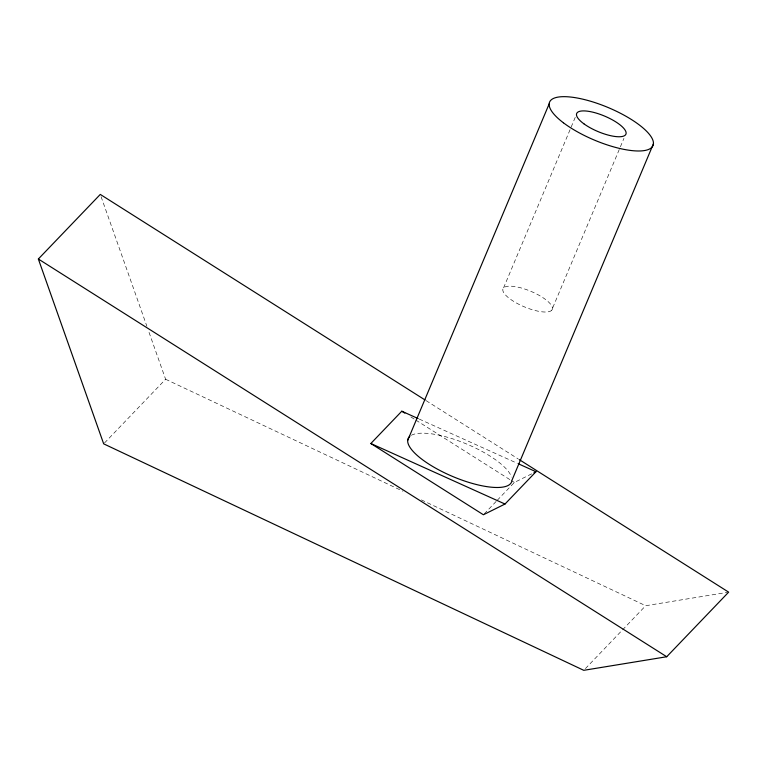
<?xml version="1.0" encoding="UTF-8"?>
<svg xmlns="http://www.w3.org/2000/svg" width="767" height="767" viewBox="0 0 767 767"><rect width="100%" height="100%" fill="white"/><g stroke="black" fill="none" stroke-linecap="round" stroke-linejoin="round"><path stroke-width="0.58" stroke-dasharray="3.83 2.88" d="M503.564 287.884L575.384 117.025M551.665 310.299A26.711 8.418 22.8 0 0 520.956 287.893A26.711 8.418 22.8 0 0 510.228 299.082A26.711 8.418 22.8 0 0 551.665 310.299L623.954 138.338M104.504 442.981L165.614 379.243L148.482 330.788M484.207 513.909L496.431 501.158M497.246 500.305L514.36 482.462L531.857 473.776M585.403 668.594L645.689 605.719L727.48 592.335M419.252 419.079L517.428 463.373M165.614 379.243L402.943 491.206M421.361 499.902L645.689 605.719M426.107 400.642L518.185 458.925M410.844 416.932L414.861 419.482M415.867 420.115L510.343 479.912M511.349 480.554L514.36 482.462M101.081 196.668L146.89 326.272M411.323 435.301A56.087 17.67 22.8 0 1 466.24 443.853A56.087 17.67 22.8 0 1 511.551 477.112"/><path stroke-width="1.15" d="M407.689 440.411L549.153 103.909M653.436 143.745L511.972 480.247A56.087 17.67 22.8 0 1 451.619 476.039A56.087 17.67 22.8 0 1 409.837 436.308M519.192 459.567L728.65 592.143L666.715 656.744L583.754 670.32L103.679 443.844L38.35 259.006L100.285 194.415L425.091 400M518.521 463.862L535.97 471.734L505.002 504.034L483.392 514.753L370.835 443.508L401.803 411.208L418.159 418.59M533.918 472.76L535.97 471.734M370.835 443.508L505.002 504.034M401.803 411.208L404.813 413.116M38.35 259.006L666.715 656.744M563.419 122.797A56.087 17.67 22.8 0 0 651.288 147.849A56.087 17.67 22.8 0 0 589.171 100.832A56.087 17.67 22.8 0 0 563.419 122.797M583.908 123.823A26.711 8.418 22.8 0 0 625.345 135.04A26.711 8.418 22.8 0 0 594.636 112.634A26.711 8.418 22.8 0 0 583.908 123.823"/></g></svg>
